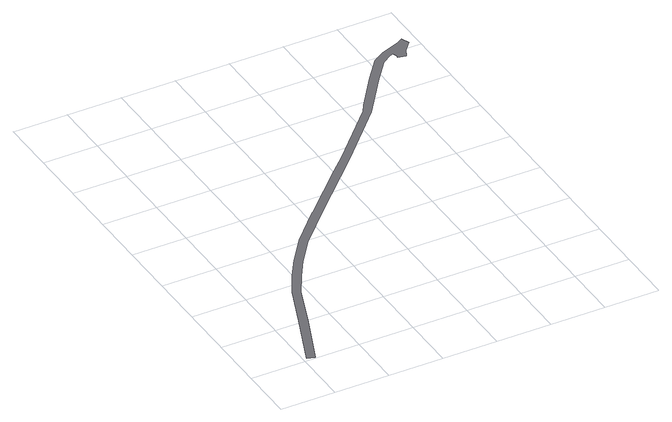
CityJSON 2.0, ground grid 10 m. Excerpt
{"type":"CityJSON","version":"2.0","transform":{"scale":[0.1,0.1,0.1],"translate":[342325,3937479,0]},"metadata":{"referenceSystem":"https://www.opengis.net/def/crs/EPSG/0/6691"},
"CityObjects":{
"road1":{"type":"Road","attributes":{"RoadStructureAttribute.sectionType":"1"},"geometry":[{"type":"MultiSurface","lod":"1","boundaries":[[[0,1,2,3,4,5,6,7,8,9,10,11,12,13,14,15,16,17,18,19,20,21,22,23,24,25,26,27,28,29,30,31,32,33,34,35,36]]]}]}
},
"vertices":[
[579,728,0],[569,722,0],[541,711,0],[533,708,0],[512,695,0],[480,655,0],[434,592,0],[425,578,0],[331,480,0],[302,452,0],[216,367,0],[213,364,0],[157,306,0],[122,260,0],[98,223,0],[76,183,0],[46,107,0],[6,7,0],[20,2,0],[60,101,0],[89,177,0],[111,215,0],[134,251,0],[168,296,0],[201,330,0],[227,357,0],[342,470,0],[436,569,0],[492,646,0],[522,683,0],[540,695,0],[546,697,0],[549,689,0],[548,685,0],[563,681,0],[570,696,0],[585,714,0]
]}
